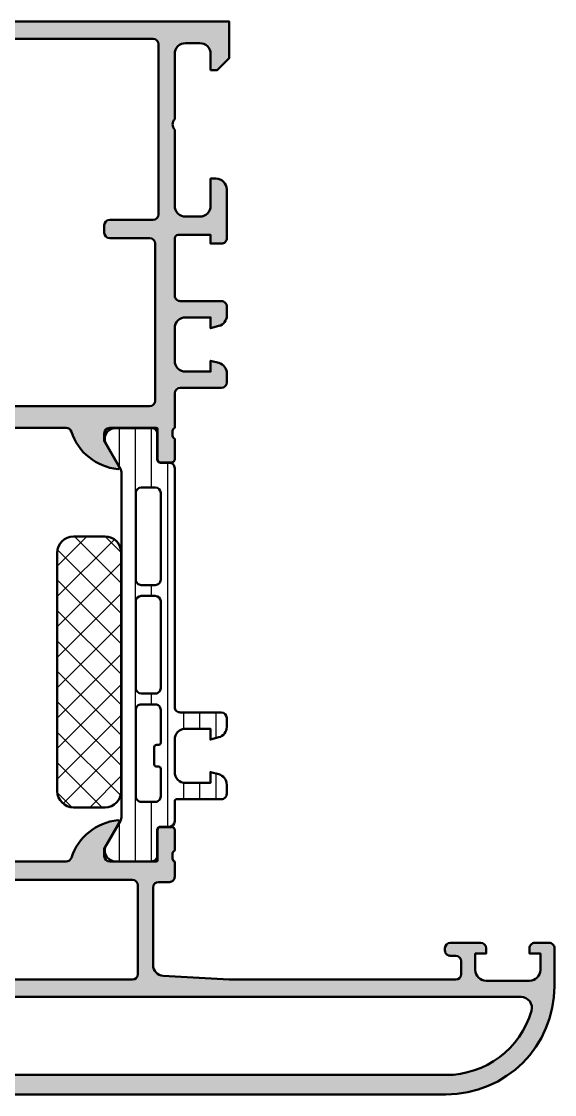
# Model space of a CAD drawing. Extents: x 0 to 104, y 1 to 100.
# Drawn here: x 54.9 to 104, y 1 to 100 of the extents above; entities that cross this region are included whole.
import ezdxf

# ---------------------------------------------------------------- set-up
doc = ezdxf.new("R2010")
doc.units = 0
for name, color, linetype, lineweight in [('0S-Alu contour', 7, 'Continuous', 50), ('0S-Alu hatch', 252, 'Continuous', 25), ('0S-Plastic contour', 254, 'Continuous', 50), ('0S-Plastic hatch', 253, 'Continuous', 25), ('0S-PT contour', 91, 'Continuous', 50), ('0S-PT hatch', 103, 'Continuous', 25)]:
    doc.layers.add(name, color=color, linetype=linetype, lineweight=lineweight)

# ---------------------------------------------------------------- blocks, each defined once
blk = doc.blocks.new('438740__9BB04A69_43B8_425B_BE74_7789FD31EEF8_')
at = {"layer": '0S-Alu hatch'}
h = blk.add_hatch(color=256, dxfattribs=at)
edge = h.paths.add_edge_path()
edge.add_ellipse((102.1999999999999, 14.50000000000001), major_axis=(-0.4999999999999858, 0), ratio=1, start_angle=269.9999999999951, end_angle=360, ccw=False)
edge.add_line((102.2, 14.99999999999999), (103.4999999999999, 15.00000000000001))
edge.add_ellipse((103.5, 14.50000000000001), major_axis=(-0.5, 0), ratio=1, start_angle=180, end_angle=270.00000000000165, ccw=False)
edge.add_line((104, 14.50000000000002), (104, 11))
edge.add_ellipse((93.99999999999996, 11.00000000000001), major_axis=(-10.00000000000001, 0), ratio=1, start_angle=90.00000000000023, end_angle=180, ccw=False)
edge.add_line((94, 0.9999999999999964), (10, 1.000000000000001))
edge.add_ellipse((10, 11), major_axis=(-10, 0), ratio=1, start_angle=0, end_angle=90, ccw=False)
edge.add_line((0, 11), (0, 14.5))
edge.add_ellipse((0.5, 14.5), major_axis=(-0.5, 0), ratio=1, start_angle=269.99999999999994, end_angle=360, ccw=False)
edge.add_line((0.5000000000000007, 15), (1.8, 15))
edge.add_ellipse((1.799999999999999, 14.5), major_axis=(-0.5, 0), ratio=1, start_angle=180, end_angle=269.99999999999994, ccw=False)
edge.add_line((2.299999999999999, 14.5), (2.299999999999999, 14))
edge.add_line((2.299999999999999, 14), (1.3, 14))
edge.add_line((1.3, 14), (1.3, 12.5))
edge.add_arc((2.299999999999998, 12.5), 0.999999999999998, 180, 270)
edge.add_line((2.299999999999998, 11.5), (6.299999999999997, 11.5))
edge.add_arc((6.299999999999995, 12.5), 1.000000000000001, 270.0000000000001, 360)
edge.add_line((7.299999999999997, 12.5), (7.300000000000002, 14))
edge.add_line((7.300000000000002, 14), (6.300000000000001, 14))
edge.add_line((6.300000000000001, 14), (6.300000000000001, 14.5))
edge.add_ellipse((6.8, 14.5), major_axis=(-0.4999999999999992, 0), ratio=1, start_angle=270.0000000000001, end_angle=360, ccw=False)
edge.add_line((6.799999999999999, 15), (9.600000000000009, 15))
edge.add_ellipse((9.600000000000007, 14.5), major_axis=(-0.4999999999999947, 0), ratio=1, start_angle=180, end_angle=269.99999999999983, ccw=False)
edge.add_line((10.1, 14.5), (10.1, 14.3))
edge.add_ellipse((9.6, 14.3), major_axis=(-0.5000000000000018, 0), ratio=1, start_angle=89.99999999999977, end_angle=180, ccw=False)
edge.add_line((9.599999999999998, 13.8), (9.099999999999998, 13.8))
edge.add_arc((9.099999999999998, 13.3), 0.4999999999999983, 90, 180)
edge.add_line((8.6, 13.3), (8.6, 12.09999999999999))
edge.add_arc((9.100000000000001, 12.09999999999999), 0.5000000000000018, 180, 269.9999999999998)
edge.add_line((9.1, 11.59999999999999), (30.00000000000003, 11.6))
edge.add_line((30.00000000000003, 11.6), (36.0570497905385, 11.94611713088791))
edge.add_arc((36, 12.94448846531188), 0.9999999999999964, 273.2704879231832, 360)
edge.add_line((36.99999999999999, 12.94448846531188), (36.99999999999999, 20.10000000000001))
edge.add_arc((36.49999999999999, 20.10000000000001), 0.5, 0, 89.9999999999992)
edge.add_line((36.49999999999999, 20.60000000000001), (35.49999999999998, 20.6))
edge.add_ellipse((35.49999999999999, 21.09999999999999), major_axis=(-0.4999999999999965, 0), ratio=1, start_angle=0, end_angle=89.9999999999983, ccw=False)
edge.add_line((35, 21.10000000000001), (34.99999999999998, 22.49999999999992))
edge.add_arc((34.92116355345694, 22.76752059199304), 0.278895056327429, 286.419876419491, 361.164589374096)
edge.add_line((35.20000099999998, 22.77318899999141), (35.20000099999999, 23.22678299999144))
edge.add_arc((34.92113290435682, 23.2324436594685), 0.2789255417371435, 358.8371299271131, 433.5754054446463)
edge.add_line((34.99999999999999, 23.49998699999144), (35, 25.37999799999993))
edge.add_ellipse((35.3, 25.37999799999993), major_axis=(-0.3000000000000043, 0), ratio=1, start_angle=270, end_angle=360, ccw=False)
edge.add_line((35.3, 25.67999799999994), (36.27997431904277, 25.67999799999995))
edge.add_ellipse((36.27997431904276, 25.37999799999994), major_axis=(-0.3000000000000078, 0), ratio=1, start_angle=180, end_angle=269.99999999999864, ccw=False)
edge.add_line((36.57997431904278, 25.37999799999993), (36.57997431904278, 22.61999999999996))
edge.add_arc((36.69997431904269, 22.61999999999995), 0.1199999999999122, 180, 269.9999999999966)
edge.add_line((36.69997431904268, 22.50000000000003), (40.99999999999993, 22.50000000000004))
edge.add_arc((40.99999999999995, 23.00000000000002), 0.4999999999999823, 269.9999999999976, 360)
edge.add_line((41.49999999999993, 23), (41.49999999999985, 23.7000000000001))
edge.add_line((41.49999999999985, 23.7000000000001), (40.1185045423775, 26.09282032302759))
edge.add_ellipse((40.23811978464814, 26.16188021535175), major_axis=(-0.138119784648286, 0), ratio=1, start_angle=-95.62257755079571, end_angle=30.00000000000921, ccw=False)
edge.add_ellipse((39.76177675882636, 21.32339113815283), major_axis=(-4.999999999999371, 0), ratio=1, start_angle=197.7484163560731, end_angle=264.37742244920935, ccw=False)
edge.add_arc((45.00000000000016, 23.00000000000067), 0.5000000000006346, 197.7484163560442, 269.9999999999739)
edge.add_line((44.99999999999993, 22.50000000000003), (59.00000000000008, 22.50000000000004))
edge.add_arc((58.99999999999993, 23.00000000000071), 0.5000000000006679, 270.0000000000171, 342.2515836439465)
edge.add_ellipse((64.23822324117371, 21.32339113815286), major_axis=(-4.999999999999324, 0), ratio=1, start_angle=275.6225775507916, end_angle=342.25158364392775, ccw=False)
edge.add_ellipse((63.76188021535185, 26.16188021535175), major_axis=(-0.138119784648277, 0), ratio=1, start_angle=149.9999999999813, end_angle=275.6225775507935, ccw=False)
edge.add_line((63.88149545762246, 26.09282032302757), (62.50000000000015, 23.70000000000013))
edge.add_line((62.50000000000015, 23.70000000000013), (62.50000000000002, 23.00000000000002))
edge.add_arc((63.00000000000001, 23.00000000000003), 0.4999999999999929, 180, 270)
edge.add_line((63.00000000000001, 22.50000000000003), (67.3000256809572, 22.49999999999994))
edge.add_arc((67.3000256809572, 22.61999999999995), 0.1200000000000045, 270, 360)
edge.add_line((67.4200256809572, 22.61999999999995), (67.4200256809572, 25.37999799999994))
edge.add_ellipse((67.72002568095722, 25.37999799999994), major_axis=(-0.3000000000000114, 0), ratio=1, start_angle=270, end_angle=360, ccw=False)
edge.add_line((67.72002568095722, 25.67999799999995), (68.69999999999999, 25.67999799999994))
edge.add_ellipse((68.69999999999999, 25.37999799999993), major_axis=(-0.3000000000000078, 0), ratio=1, start_angle=180, end_angle=270, ccw=False)
edge.add_line((69, 25.37999799999993), (68.99999999999999, 23.49998699999142))
edge.add_arc((69.07886709564315, 23.2324436594685), 0.2789255417371252, 106.4245945553549, 181.1628700728862)
edge.add_line((68.79999900000001, 23.22678299999144), (68.799999, 22.77318899999142))
edge.add_arc((69.07883644654304, 22.76752059199303), 0.2788950563274239, 178.835410625899, 253.5801235805057)
edge.add_line((68.99999999999999, 22.49999999999992), (69, 21.10000000000001))
edge.add_ellipse((68.49999999999999, 21.10000000000002), major_axis=(-0.5000000000000142, 0), ratio=1, start_angle=89.9999999999983, end_angle=180, ccw=False)
edge.add_line((68.49999999999997, 20.6), (67.49999999999999, 20.60000000000001))
edge.add_arc((67.5, 20.10000000000002), 0.4999999999999929, 90.0000000000016, 180)
edge.add_line((67, 20.10000000000001), (67.00000000000001, 12.94448846531189))
edge.add_arc((68, 12.94448846531188), 0.9999999999999857, 180, 266.7295120768155)
edge.add_line((67.94295020946147, 11.94611713088791), (73.99999999999991, 11.6))
edge.add_line((73.99999999999991, 11.6), (94.89999999999998, 11.59999999999999))
edge.add_arc((94.89999999999998, 12.1), 0.5000000000000071, 270, 360)
edge.add_line((95.39999999999996, 12.09999999999999), (95.39999999999999, 13.3))
edge.add_arc((94.9, 13.29999999999999), 0.5, 0, 90)
edge.add_line((94.9, 13.79999999999999), (94.4, 13.8))
edge.add_ellipse((94.39999999999999, 14.29999999999999), major_axis=(-0.4999999999999929, 0), ratio=1, start_angle=0, end_angle=90.00000000000159, ccw=False)
edge.add_line((93.9, 14.29999999999998), (93.89999999999998, 14.49999999999997))
edge.add_ellipse((94.4, 14.49999999999996), major_axis=(-0.5000000000000285, 0), ratio=1, start_angle=270, end_angle=360, ccw=False)
edge.add_line((94.4, 14.99999999999999), (97.2, 15))
edge.add_ellipse((97.19999999999997, 14.5), major_axis=(-0.4999999999999983, 0), ratio=1, start_angle=180, end_angle=269.9999999999984, ccw=False)
edge.add_line((97.69999999999999, 14.5), (97.69999999999999, 14))
edge.add_line((97.69999999999999, 14), (96.69999999999999, 14))
edge.add_line((96.69999999999999, 14), (96.69999999999999, 12.5))
edge.add_arc((97.70000000000002, 12.50000000000001), 1.000000000000014, 180, 269.9999999999992)
edge.add_line((97.69999999999999, 11.49999999999999), (101.7, 11.5))
edge.add_arc((101.7, 12.5), 1.000000000000001, 270, 360)
edge.add_line((102.7, 12.5), (102.7, 14))
edge.add_line((102.7, 14), (101.7, 14))
edge.add_line((101.7, 14), (101.6999999999999, 14.50000000000003))
edge = h.paths.add_edge_path()
edge.add_arc((93.99999999999996, 11), 8.199999999999998, 270, 343.8723797868393)
edge.add_arc((100.9166465863162, 9.00000000000001), 0.9999999999999875, 343.8723797868388, 449.9999999999992)
edge.add_line((100.9166465863162, 9.999999999999998), (3.083353413683767, 10))
edge.add_arc((3.08335341368377, 9), 1, 90.00000000000018, 196.1276202131607)
edge.add_arc((10, 11), 8.199999999999998, 196.1276202131607, 270)
edge.add_line((9.999999999999998, 2.800000000000002), (93.99999999999996, 2.800000000000001))
edge = h.paths.add_edge_path()
edge.add_line((38.39999999999998, 20.30000000000001), (38.39999999999998, 12.09999999999999))
edge.add_arc((38.89999999999999, 12.1), 0.5000000000000071, 180, 270)
edge.add_line((38.89999999999999, 11.59999999999999), (65.10000000000001, 11.6))
edge.add_arc((65.1, 12.10000000000001), 0.5000000000000089, 270.0000000000017, 360)
edge.add_line((65.60000000000001, 12.10000000000001), (65.6, 20.30000000000001))
edge.add_arc((65.1, 20.30000000000001), 0.5, 0, 89.99999999999675)
edge.add_line((65.10000000000002, 20.80000000000001), (38.89999999999997, 20.8))
edge.add_arc((38.89999999999997, 20.30000000000002), 0.4999999999999858, 90.00000000000081, 180)
at = {"layer": '0S-Alu contour', "color": 7}
for points in [[(41.49999999999993, 23), (41.49999999999985, 23.7000000000001), (40.1185045423775, 26.09282032302759)], [(63.88149545762246, 26.09282032302757), (62.50000000000015, 23.70000000000013), (62.50000000000002, 23.00000000000002)], [(34.99999999999999, 23.49998699999144), (35, 25.37999799999993)], [(35.3, 25.67999799999994), (36.27997431904277, 25.67999799999995)], [(36.57997431904278, 25.37999799999993), (36.57997431904278, 22.61999999999996)], [(67.4200256809572, 22.61999999999995), (67.4200256809572, 25.37999799999994)], [(67.72002568095722, 25.67999799999995), (68.69999999999999, 25.67999799999994)], [(69, 25.37999799999993), (68.99999999999999, 23.49998699999142)], [(35.20000099999998, 22.77318899999141), (35.20000099999999, 23.22678299999144)], [(68.79999900000001, 23.22678299999144), (68.799999, 22.77318899999142)], [(35, 21.10000000000001), (34.99999999999998, 22.49999999999992)], [(36.69997431904268, 22.50000000000003), (40.99999999999993, 22.50000000000004)], [(44.99999999999993, 22.50000000000003), (59.00000000000008, 22.50000000000004)], [(63.00000000000001, 22.50000000000003), (67.3000256809572, 22.49999999999994)], [(68.99999999999999, 22.49999999999992), (69, 21.10000000000001)], [(65.10000000000002, 20.80000000000001), (38.89999999999997, 20.8)], [(36.49999999999999, 20.60000000000001), (35.49999999999998, 20.6)], [(36.99999999999999, 12.94448846531188), (36.99999999999999, 20.10000000000001)], [(38.39999999999998, 20.30000000000001), (38.39999999999998, 12.09999999999999)], [(65.60000000000001, 12.10000000000001), (65.6, 20.30000000000001)], [(67, 20.10000000000001), (67.00000000000001, 12.94448846531189)], [(68.49999999999997, 20.6), (67.49999999999999, 20.60000000000001)], [(0.5000000000000007, 15), (1.8, 15)], [(6.799999999999999, 15), (9.600000000000009, 15)], [(94.4, 14.99999999999999), (97.2, 15)], [(102.2, 14.99999999999999), (103.4999999999999, 15.00000000000001)], [(0, 11), (0, 14.5)], [(2.299999999999999, 14.5), (2.299999999999999, 14), (1.3, 14), (1.3, 12.5)], [(7.299999999999997, 12.5), (7.300000000000002, 14), (6.300000000000001, 14), (6.300000000000001, 14.5)], [(10.1, 14.5), (10.1, 14.3)], [(93.9, 14.29999999999998), (93.89999999999998, 14.49999999999997)], [(97.69999999999999, 14.5), (97.69999999999999, 14), (96.69999999999999, 14), (96.69999999999999, 12.5)], [(102.7, 12.5), (102.7, 14), (101.7, 14), (101.6999999999999, 14.50000000000003)], [(104, 14.50000000000002), (104, 11)], [(8.6, 13.3), (8.6, 12.09999999999999)], [(9.599999999999998, 13.8), (9.099999999999998, 13.8)], [(94.9, 13.79999999999999), (94.4, 13.8)], [(95.39999999999996, 12.09999999999999), (95.39999999999999, 13.3)], [(9.1, 11.59999999999999), (30.00000000000003, 11.6), (36.0570497905385, 11.94611713088791)], [(67.94295020946147, 11.94611713088791), (73.99999999999991, 11.6), (94.89999999999998, 11.59999999999999)], [(2.299999999999998, 11.5), (6.299999999999997, 11.5)], [(38.89999999999999, 11.59999999999999), (65.10000000000001, 11.6)], [(97.69999999999999, 11.49999999999999), (101.7, 11.5)], [(100.9166465863162, 9.999999999999998), (3.083353413683767, 10)], [(9.999999999999998, 2.800000000000002), (93.99999999999996, 2.800000000000001)], [(94, 0.9999999999999964), (10, 1.000000000000001)]]:
    blk.add_lwpolyline(points, dxfattribs=at)
at = {"layer": '0S-Alu contour', "color": 7, "extrusion": (0, 0, -1)}
for centre, radius, start, end in [((-40.23811978464814, 26.16188021535175), 0.138119784648286, 329.9999999999908, 95.62257755079582), ((-39.76177675882636, 21.32339113815283), 4.999999999999371, 95.62257755079064, 162.2515836439269), ((-64.23822324117371, 21.32339113815286), 4.999999999999324, 17.74841635607227, 84.3774224492084), ((-63.76188021535185, 26.16188021535175), 0.138119784648277, 84.3774224492065, 210.0000000000187), ((-35.3, 25.37999799999993), 0.3000000000000043, 0, 90), ((-36.27997431904276, 25.37999799999994), 0.3000000000000078, 90.00000000000136, 180), ((-67.72002568095722, 25.37999799999994), 0.3000000000000114, 0, 90), ((-68.69999999999999, 25.37999799999993), 0.3000000000000078, 90, 180), ((-35.49999999999999, 21.09999999999999), 0.4999999999999965, 270.0000000000017, 0), ((-68.49999999999999, 21.10000000000002), 0.5000000000000142, 180, 270.0000000000017), ((-0.5, 14.5), 0.5, 0, 90.00000000000007), ((-1.799999999999999, 14.5), 0.5, 90.00000000000007, 180), ((-6.8, 14.5), 0.4999999999999992, 0, 89.99999999999991), ((-9.600000000000007, 14.5), 0.4999999999999947, 90.00000000000018, 180), ((-94.4, 14.49999999999996), 0.5000000000000285, 0, 90), ((-97.19999999999997, 14.5), 0.4999999999999983, 90.0000000000016, 180), ((-102.1999999999999, 14.50000000000001), 0.4999999999999858, 0, 90.00000000000487), ((-103.5, 14.50000000000001), 0.5, 89.99999999999837, 180), ((-9.6, 14.3), 0.5000000000000018, 180, 270.0000000000002), ((-94.39999999999999, 14.29999999999999), 0.4999999999999929, 269.9999999999984, 0), ((-10, 11), 10, 270, 0), ((-93.99999999999996, 11.00000000000001), 10.00000000000001, 180, 269.9999999999998)]:
    blk.add_arc(centre, radius, start, end, dxfattribs=at)
at = {"layer": '0S-Alu contour', "color": 7}
for centre, radius, start, end in [((34.92113290435682, 23.2324436594685), 0.2789255417371435, 358.8371299271131, 73.57540544464634), ((34.92116355345694, 22.76752059199304), 0.278895056327429, 286.419876419491, 1.164589374095985), ((40.99999999999995, 23.00000000000002), 0.4999999999999823, 269.9999999999976, 0), ((45.00000000000016, 23.00000000000067), 0.5000000000006346, 197.7484163560442, 269.9999999999739), ((58.99999999999993, 23.00000000000071), 0.5000000000006679, 270.0000000000171, 342.2515836439465), ((63.00000000000001, 23.00000000000003), 0.4999999999999929, 180, 270), ((69.07883644654304, 22.76752059199303), 0.2788950563274239, 178.835410625899, 253.5801235805057), ((69.07886709564315, 23.2324436594685), 0.2789255417371252, 106.4245945553549, 181.1628700728862), ((36.69997431904269, 22.61999999999995), 0.1199999999999122, 180, 269.9999999999966), ((67.3000256809572, 22.61999999999995), 0.1200000000000045, 270, 0), ((38.89999999999997, 20.30000000000002), 0.4999999999999858, 90.00000000000081, 180), ((65.1, 20.30000000000001), 0.5, 0, 89.99999999999675), ((36.49999999999999, 20.10000000000001), 0.5, 0, 89.9999999999992), ((67.5, 20.10000000000002), 0.4999999999999929, 90.0000000000016, 180), ((9.099999999999998, 13.3), 0.4999999999999983, 90, 180), ((36, 12.94448846531188), 0.9999999999999964, 273.2704879231832, 0), ((68, 12.94448846531188), 0.9999999999999857, 180, 266.7295120768155), ((94.9, 13.29999999999999), 0.5, 0, 90), ((2.299999999999998, 12.5), 0.999999999999998, 180, 270), ((6.299999999999995, 12.5), 1.000000000000001, 270.0000000000001, 0), ((9.100000000000001, 12.09999999999999), 0.5000000000000018, 180, 269.9999999999998), ((38.89999999999999, 12.1), 0.5000000000000071, 180, 270), ((65.1, 12.10000000000001), 0.5000000000000089, 270.0000000000017, 0), ((94.89999999999998, 12.1), 0.5000000000000071, 270, 0), ((97.70000000000002, 12.50000000000001), 1.000000000000014, 180, 269.9999999999992), ((101.7, 12.5), 1.000000000000001, 270, 0), ((3.08335341368377, 9), 1, 90.00000000000018, 196.1276202131607), ((100.9166465863162, 9.00000000000001), 0.9999999999999875, 343.8723797868388, 89.9999999999992), ((10, 11), 8.199999999999998, 196.1276202131607, 270), ((93.99999999999996, 11), 8.199999999999998, 270, 343.8723797868393)]:
    blk.add_arc(centre, radius, start, end, dxfattribs=at)
blk = doc.blocks.new('438020__6048C45B_601E_4476_AAD2_5D5964DED9FC_')
at = {"layer": '0S-Alu hatch'}
h = blk.add_hatch(color=256, dxfattribs=at)
edge = h.paths.add_edge_path()
edge.add_line((72.29999999999984, 95.5), (72.90000000000032, 95.49999999999989))
edge.add_line((72.90000000000032, 95.49999999999989), (73.99999999999989, 96.60000000000025))
edge.add_line((73.99999999999989, 96.60000000000025), (74.00000000000011, 100))
edge.add_line((74.00000000000011, 100), (30, 100))
edge.add_line((30, 100), (30, 96.5999999999998))
edge.add_line((30, 96.5999999999998), (31.10000000000002, 95.5))
edge.add_line((31.10000000000002, 95.5), (31.70000000000016, 95.5))
edge.add_line((31.70000000000016, 95.5), (31.70000000000005, 97))
edge.add_ellipse((32.7000000000001, 96.99999999999994), major_axis=(-1.000000000000056, 0), ratio=1, start_angle=269.99999999999676, end_angle=360, ccw=False)
edge.add_line((32.70000000000016, 98), (34.00000000000011, 98))
edge.add_ellipse((34, 97), major_axis=(-1, 0), ratio=1, start_angle=180, end_angle=269.9999999999935, ccw=False)
edge.add_line((35, 97), (35, 91))
edge.add_ellipse((34.47500000000002, 90.5), major_axis=(-0.7249999999999835, 0), ratio=1, start_angle=136.3971810272953, end_angle=223.6028189727049, ccw=False)
edge.add_line((35, 90), (35, 83))
edge.add_ellipse((34.00000000000011, 82.99999999999989), major_axis=(-0.9999999999998863, 0), ratio=1, start_angle=90.00000000000648, end_angle=180, ccw=False)
edge.add_line((34.00000000000023, 82), (32.70000000000016, 81.99999999999989))
edge.add_ellipse((32.70000000000022, 83.00000000000006), major_axis=(-1.00000000000017, 0), ratio=1, start_angle=0, end_angle=89.9999999999967, ccw=False)
edge.add_line((31.70000000000005, 83.00000000000006), (31.69999999999993, 85.49999999999989))
edge.add_line((31.69999999999993, 85.49999999999989), (31.19999999999993, 85.5))
edge.add_arc((31.20000000000004, 84.50000000000001), 1, 90.00000000000651, 180)
edge.add_line((30.20000000000005, 84.50000000000001), (30.20000000000005, 80))
edge.add_arc((30.70000000000005, 80), 0.5, 180, 270)
edge.add_line((30.70000000000005, 79.5), (31.70000000000005, 79.5))
edge.add_line((31.70000000000005, 79.5), (31.70000000000005, 80.29999999999995))
edge.add_line((31.70000000000005, 80.29999999999995), (34.69999999999993, 80.29999999999995))
edge.add_ellipse((34.70000000000005, 80), major_axis=(-0.2999999999999545, 0), ratio=1, start_angle=180, end_angle=270.0000000000217, ccw=False)
edge.add_line((35, 80), (35, 74.70000000000016))
edge.add_ellipse((34.49999999999994, 74.7000000000001), major_axis=(-0.500000000000057, 0), ratio=1, start_angle=90.00000000000648, end_angle=180, ccw=False)
edge.add_line((34.5, 74.20000000000005), (30.70000000000005, 74.19999999999993))
edge.add_arc((30.70000000000005, 73.69999999999993), 0.5, 90, 180)
edge.add_line((30.20000000000005, 73.69999999999993), (30.20000000000005, 72.86925077662556))
edge.add_arc((31.20000000000019, 72.86925077662568), 1.000000000000142, 180, 254.9999999999994)
edge.add_line((30.94118095489762, 71.90332495033647), (31.70000000000016, 71.70000000000005))
edge.add_line((31.70000000000016, 71.70000000000005), (31.69999999999993, 72.70000000000005))
edge.add_line((31.69999999999993, 72.70000000000005), (33.99999999999989, 72.70000000000005))
edge.add_ellipse((33.99999999999995, 71.69999999999999), major_axis=(-1.000000000000056, 0), ratio=1, start_angle=180, end_angle=270.00000000000324, ccw=False)
edge.add_line((35, 71.69999999999999), (35, 68.69999999999993))
edge.add_ellipse((34, 68.70000000000005), major_axis=(-1, 0), ratio=1, start_angle=89.99999999999352, end_angle=180, ccw=False)
edge.add_line((33.99999999999989, 67.70000000000005), (31.70000000000005, 67.70000000000005))
edge.add_line((31.70000000000005, 67.70000000000005), (31.70000000000005, 68.70000000000016))
edge.add_line((31.70000000000005, 68.70000000000016), (30.94118095489739, 68.4966750496634))
edge.add_arc((31.20000000000015, 67.5307492233744), 0.9999999999999915, 105.0000000000144, 180)
edge.add_line((30.20000000000016, 67.5307492233744), (30.20000000000005, 66.70000000000005))
edge.add_arc((30.70000000000005, 66.70000000000005), 0.5, 180, 270)
edge.add_line((30.70000000000005, 66.20000000000005), (34.5, 66.20000000000005))
edge.add_ellipse((34.5, 65.70000000000005), major_axis=(-0.5, 0), ratio=1, start_angle=180, end_angle=270, ccw=False)
edge.add_line((35, 65.70000000000005), (35.00000000000011, 62.49999999999977))
edge.add_ellipse((34.92116355345736, 62.23247940800718), major_axis=(-0.2788950563268429, 0), ratio=1, start_angle=178.8354106259339, end_angle=253.5801235805329, ccw=False)
edge.add_line((35.20000099999981, 62.22681100000897), (35.2000009999997, 61.77321700000823))
edge.add_ellipse((34.92113290435685, 61.76755634053129), major_axis=(-0.2789255417368355, 0), ratio=1, start_angle=106.4245945553221, end_angle=181.1628700728627, ccw=False)
edge.add_line((34.99999999999977, 61.50001300000861), (34.99999999999977, 59.620002))
edge.add_arc((35.29999999999978, 59.62000200000005), 0.3000000000000114, 180, 270.0000000000108)
edge.add_line((35.29999999999984, 59.32000200000004), (36.27997431904248, 59.32000200000004))
edge.add_arc((36.27997431904248, 59.62000200000011), 0.3000000000000682, 270, 360)
edge.add_line((36.57997431904255, 59.62000200000011), (36.57997431904255, 62.38000000000022))
edge.add_ellipse((36.6999743190425, 62.37999999999994), major_axis=(-0.1199999999999477, 0), ratio=1, start_angle=269.99999999986426, end_angle=360, ccw=False)
edge.add_line((36.69997431904278, 62.49999999999989), (41, 62.5))
edge.add_ellipse((41, 62), major_axis=(-0.5, 0), ratio=1, start_angle=180, end_angle=270, ccw=False)
edge.add_line((41.5, 62), (41.49999999999988, 61.30000000000006))
edge.add_line((41.49999999999988, 61.30000000000006), (40.1185045423773, 58.90717967697276))
edge.add_arc((40.23811978464815, 58.83811978464846), 0.1381197846485258, 149.9999999999835, 275.6225775507354)
edge.add_arc((39.76177675882599, 63.67660886185075), 5.000000000003006, 275.6225775507894, 342.2515836439269)
edge.add_ellipse((45.00000000000005, 62.00000000000268), major_axis=(-0.4999999999973174, 0), ratio=1, start_angle=270.00000000001876, end_angle=342.2515836439395, ccw=False)
edge.add_line((44.99999999999988, 62.5), (58.99999999999988, 62.5))
edge.add_ellipse((58.99999999999969, 62.00000000000027), major_axis=(-0.49999999999973, 0), ratio=1, start_angle=197.7484163560579, end_angle=269.9999999999772, ccw=False)
edge.add_arc((64.23822324117351, 63.67660886184823), 5.000000000000348, 197.7484163560728, 264.3774224492104)
edge.add_arc((63.76188021535188, 58.83811978464835), 0.1381197846483171, 264.3774224491433, 389.9999999999027)
edge.add_line((63.88149545762268, 58.90717967697231), (62.5, 61.29999999999973))
edge.add_line((62.5, 61.29999999999973), (62.5, 62))
edge.add_ellipse((62.99999999999989, 62), major_axis=(-0.4999999999998864, 0), ratio=1, start_angle=270, end_angle=360, ccw=False)
edge.add_line((62.99999999999989, 62.49999999999989), (67.30002568095733, 62.5))
edge.add_ellipse((67.30002568095733, 62.37999999999988), major_axis=(-0.1200000000001182, 0), ratio=1, start_angle=180, end_angle=270, ccw=False)
edge.add_line((67.42002568095745, 62.37999999999988), (67.42002568095734, 59.62000200000023))
edge.add_arc((67.72002568095758, 59.62000200000017), 0.3000000000002387, 180, 269.9999999999891)
edge.add_line((67.72002568095752, 59.32000199999993), (68.70000000000027, 59.32000199999993))
edge.add_arc((68.70000000000022, 59.62000199999994), 0.3000000000000114, 270.0000000000108, 360)
edge.add_line((69.00000000000023, 59.62000199999994), (69.00000000000023, 61.50001300000827))
edge.add_ellipse((69.07886709564346, 61.76755634053118), major_axis=(-0.2789255417371419, 0), ratio=1, start_angle=-1.162870072908106, end_angle=73.57540544463092, ccw=False)
edge.add_line((68.79999900000028, 61.77321700000835), (68.79999900000028, 62.22681100000875))
edge.add_ellipse((69.07883644654297, 62.232479408007), major_axis=(-0.2788950563270516, 0), ratio=1, start_angle=-73.58012358052582, end_angle=1.1645893740724773, ccw=False)
edge.add_line((69.00000000000011, 62.49999999999977), (69, 65.70000000000016))
edge.add_ellipse((69.49999999999977, 65.70000000000016), major_axis=(-0.4999999999997727, 0), ratio=1, start_angle=270, end_angle=360, ccw=False)
edge.add_line((69.49999999999977, 66.19999999999993), (73.29999999999995, 66.19999999999993))
edge.add_arc((73.29999999999995, 66.69999999999993), 0.5, 270, 360)
edge.add_line((73.79999999999995, 66.69999999999993), (73.79999999999995, 67.5307492233743))
edge.add_arc((72.79999999999976, 67.53074922337412), 1.000000000000198, 0, 75.00000000000337)
edge.add_line((73.05881904510227, 68.49667504966338), (72.29999999999995, 68.70000000000016))
edge.add_line((72.29999999999995, 68.70000000000016), (72.29999999999984, 67.70000000000005))
edge.add_line((72.29999999999984, 67.70000000000005), (69.99999999999989, 67.70000000000005))
edge.add_ellipse((69.99999999999983, 68.69999999999987), major_axis=(-0.9999999999998294, 0), ratio=1, start_angle=0, end_angle=90.00000000000318, ccw=False)
edge.add_line((69, 68.69999999999987), (69.00000000000011, 71.69999999999993))
edge.add_ellipse((70, 71.70000000000014), major_axis=(-0.9999999999998863, 0), ratio=1, start_angle=270.0000000000065, end_angle=360, ccw=False)
edge.add_line((69.99999999999989, 72.70000000000005), (72.30000000000007, 72.70000000000005))
edge.add_line((72.30000000000007, 72.70000000000005), (72.29999999999995, 71.69999999999993))
edge.add_line((72.29999999999995, 71.69999999999993), (73.05881904510272, 71.9033249503367))
edge.add_arc((72.79999999999993, 72.8692507766256), 0.9999999999999182, 285.0000000000176, 360)
edge.add_line((73.79999999999984, 72.8692507766256), (73.79999999999995, 73.70000000000016))
edge.add_arc((73.29999999999995, 73.70000000000005), 0.5, 0, 90.00000000001303)
edge.add_line((73.29999999999984, 74.20000000000005), (69.49999999999989, 74.20000000000005))
edge.add_ellipse((69.49999999999983, 74.69999999999976), major_axis=(-0.4999999999997158, 0), ratio=1, start_angle=0, end_angle=90.00000000000648, ccw=False)
edge.add_line((69.00000000000011, 74.69999999999976), (69, 80.00000000000023))
edge.add_ellipse((69.29999999999984, 80.00000000000011), major_axis=(-0.2999999999998408, 0), ratio=1, start_angle=269.9999999999783, end_angle=360, ccw=False)
edge.add_line((69.29999999999995, 80.29999999999995), (72.29999999999995, 80.29999999999995))
edge.add_line((72.29999999999995, 80.29999999999995), (72.29999999999995, 79.50000000000011))
edge.add_line((72.29999999999995, 79.50000000000011), (73.30000000000007, 79.5))
edge.add_arc((73.30000000000018, 79.99999999999977), 0.4999999999997727, 269.999999999987, 360)
edge.add_line((73.79999999999995, 79.99999999999977), (73.79999999999995, 84.50000000000001))
edge.add_arc((72.79999999999995, 84.50000000000001), 1, 0, 90)
edge.add_line((72.79999999999995, 85.5), (72.29999999999995, 85.5))
edge.add_line((72.29999999999995, 85.5), (72.30000000000007, 83))
edge.add_ellipse((71.30000000000005, 83), major_axis=(-1, 0), ratio=1, start_angle=90, end_angle=180, ccw=False)
edge.add_line((71.30000000000005, 82), (70, 82))
edge.add_ellipse((70, 83), major_axis=(-1, 0), ratio=1, start_angle=0, end_angle=90, ccw=False)
edge.add_line((69, 83), (69, 90))
edge.add_ellipse((69.52499999999996, 90.5), major_axis=(-0.7249999999999835, 0), ratio=1, start_angle=-43.60281897270488, end_angle=43.602818972704824, ccw=False)
edge.add_line((69, 91), (69, 97))
edge.add_ellipse((70.00000000000011, 96.99999999999989), major_axis=(-1.000000000000113, 0), ratio=1, start_angle=269.9999999999935, end_angle=360, ccw=False)
edge.add_line((70.00000000000023, 98), (71.29999999999984, 98))
edge.add_ellipse((71.2999999999999, 96.99999999999994), major_axis=(-1.000000000000056, 0), ratio=1, start_angle=180, end_angle=270.00000000000324, ccw=False)
edge.add_line((72.29999999999995, 96.99999999999994), (72.29999999999984, 95.5))
edge = h.paths.add_edge_path()
edge.add_line((67.5, 97.89999999999999), (67.5, 82.20000000000005))
edge.add_ellipse((67.00000000000006, 82.19999999999997), major_axis=(-0.4999999999999432, 0), ratio=1, start_angle=90.00000000000648, end_angle=180, ccw=False)
edge.add_line((67.00000000000011, 81.70000000000005), (62.9999999999997, 81.70000000000005))
edge.add_arc((62.99999999999982, 81.20000000000016), 0.4999999999998864, 90.00000000001303, 180)
edge.add_line((62.49999999999992, 81.20000000000016), (62.49999999999982, 80.50000000000011))
edge.add_arc((62.99999999999988, 80.50000000000006), 0.500000000000064, 180, 269.9999999999927)
edge.add_line((62.99999999999982, 80), (66.69999999999993, 80))
edge.add_ellipse((66.69999999999987, 79.49999999999994), major_axis=(-0.500000000000057, 0), ratio=1, start_angle=180, end_angle=269.9999999999935, ccw=False)
edge.add_line((67.19999999999993, 79.49999999999994), (67.19999999999993, 65.00000000000023))
edge.add_ellipse((66.69999999999993, 65), major_axis=(-0.5, 0), ratio=1, start_angle=90.00000000001302, end_angle=180, ccw=False)
edge.add_line((66.70000000000005, 64.5), (37.30000000000018, 64.5))
edge.add_ellipse((37.30000000000001, 65.00000000000006), major_axis=(-0.500000000000057, 0), ratio=1, start_angle=0, end_angle=90.00000000001961, ccw=False)
edge.add_line((36.79999999999996, 65.00000000000006), (36.79999999999996, 79.50000000000011))
edge.add_ellipse((37.2999999999999, 79.50000000000006), major_axis=(-0.4999999999999432, 0), ratio=1, start_angle=269.9999999999935, end_angle=360, ccw=False)
edge.add_line((37.29999999999995, 80), (40.99999999999972, 80.00000000000023))
edge.add_arc((40.99999999999972, 80.50000000000023), 0.5, 270.0000000000017, 360)
edge.add_line((41.49999999999971, 80.50000000000023), (41.49999999999972, 81.19999999999993))
edge.add_arc((40.9999999999998, 81.20000000000002), 0.4999999999999219, 0, 89.99999999999594)
edge.add_line((40.99999999999984, 81.69999999999992), (37.00000000000012, 81.70000000000005))
edge.add_ellipse((37.00000000000006, 82.20000000000012), major_axis=(-0.500000000000057, 0), ratio=1, start_angle=0, end_angle=90.00000000000648, ccw=False)
edge.add_line((36.5, 82.20000000000012), (36.5, 97.89999999999986))
edge.add_ellipse((36.99999999999994, 97.89999999999992), major_axis=(-0.4999999999999432, 0), ratio=1, start_angle=270.0000000000065, end_angle=360, ccw=False)
edge.add_line((36.99999999999989, 98.39999999999986), (67, 98.39999999999998))
edge.add_ellipse((67, 97.89999999999999), major_axis=(-0.5, 0), ratio=1, start_angle=180, end_angle=270, ccw=False)
at = {"layer": '0S-Alu contour', "color": 7}
for points in [[(72.29999999999984, 95.5), (72.90000000000032, 95.49999999999989), (73.99999999999989, 96.60000000000025), (74.00000000000011, 100), (30, 100), (30, 96.5999999999998), (31.10000000000002, 95.5), (31.70000000000016, 95.5), (31.70000000000005, 97)], [(36.99999999999989, 98.39999999999986), (67, 98.39999999999998)], [(32.70000000000016, 98), (34.00000000000011, 98)], [(36.5, 82.20000000000012), (36.5, 97.89999999999986)], [(67.5, 97.89999999999999), (67.5, 82.20000000000005)], [(70.00000000000023, 98), (71.29999999999984, 98)], [(35, 97), (35, 91)], [(69, 91), (69, 97)], [(72.29999999999995, 96.99999999999994), (72.29999999999984, 95.5)], [(35, 90), (35, 83)], [(69, 83), (69, 90)], [(31.70000000000005, 83.00000000000006), (31.69999999999993, 85.49999999999989), (31.19999999999993, 85.5)], [(72.79999999999995, 85.5), (72.29999999999995, 85.5), (72.30000000000007, 83)], [(30.20000000000005, 84.50000000000001), (30.20000000000005, 80)], [(73.79999999999995, 79.99999999999977), (73.79999999999995, 84.50000000000001)], [(34.00000000000023, 82), (32.70000000000016, 81.99999999999989)], [(40.99999999999984, 81.69999999999992), (37.00000000000012, 81.70000000000005)], [(41.49999999999971, 80.50000000000023), (41.49999999999972, 81.19999999999993)], [(62.49999999999992, 81.20000000000016), (62.49999999999982, 80.50000000000011)], [(67.00000000000011, 81.70000000000005), (62.9999999999997, 81.70000000000005)], [(71.30000000000005, 82), (70, 82)], [(30.70000000000005, 79.5), (31.70000000000005, 79.5), (31.70000000000005, 80.29999999999995), (34.69999999999993, 80.29999999999995)], [(69.29999999999995, 80.29999999999995), (72.29999999999995, 80.29999999999995), (72.29999999999995, 79.50000000000011), (73.30000000000007, 79.5)], [(35, 80), (35, 74.70000000000016)], [(36.79999999999996, 65.00000000000006), (36.79999999999996, 79.50000000000011)], [(37.29999999999995, 80), (40.99999999999972, 80.00000000000023)], [(62.99999999999982, 80), (66.69999999999993, 80)], [(67.19999999999993, 79.49999999999994), (67.19999999999993, 65.00000000000023)], [(69.00000000000011, 74.69999999999976), (69, 80.00000000000023)], [(30.20000000000005, 73.69999999999993), (30.20000000000005, 72.86925077662556)], [(34.5, 74.20000000000005), (30.70000000000005, 74.19999999999993)], [(73.29999999999984, 74.20000000000005), (69.49999999999989, 74.20000000000005)], [(73.79999999999984, 72.8692507766256), (73.79999999999995, 73.70000000000016)], [(30.94118095489762, 71.90332495033647), (31.70000000000016, 71.70000000000005), (31.69999999999993, 72.70000000000005), (33.99999999999989, 72.70000000000005)], [(69.99999999999989, 72.70000000000005), (72.30000000000007, 72.70000000000005), (72.29999999999995, 71.69999999999993), (73.05881904510272, 71.9033249503367)], [(35, 71.69999999999999), (35, 68.69999999999993)], [(69, 68.69999999999987), (69.00000000000011, 71.69999999999993)], [(33.99999999999989, 67.70000000000005), (31.70000000000005, 67.70000000000005), (31.70000000000005, 68.70000000000016), (30.94118095489739, 68.4966750496634)], [(73.05881904510227, 68.49667504966338), (72.29999999999995, 68.70000000000016), (72.29999999999984, 67.70000000000005), (69.99999999999989, 67.70000000000005)], [(30.20000000000016, 67.5307492233744), (30.20000000000005, 66.70000000000005)], [(73.79999999999995, 66.69999999999993), (73.79999999999995, 67.5307492233743)], [(30.70000000000005, 66.20000000000005), (34.5, 66.20000000000005)], [(35, 65.70000000000005), (35.00000000000011, 62.49999999999977)], [(69.00000000000011, 62.49999999999977), (69, 65.70000000000016)], [(69.49999999999977, 66.19999999999993), (73.29999999999995, 66.19999999999993)], [(66.70000000000005, 64.5), (37.30000000000018, 64.5)], [(36.57997431904255, 59.62000200000011), (36.57997431904255, 62.38000000000022)], [(36.69997431904278, 62.49999999999989), (41, 62.5)], [(44.99999999999988, 62.5), (58.99999999999988, 62.5)], [(62.99999999999989, 62.49999999999989), (67.30002568095733, 62.5)], [(67.42002568095745, 62.37999999999988), (67.42002568095734, 59.62000200000023)], [(34.99999999999977, 61.50001300000861), (34.99999999999977, 59.620002)], [(35.20000099999981, 62.22681100000897), (35.2000009999997, 61.77321700000823)], [(41.5, 62), (41.49999999999988, 61.30000000000006), (40.1185045423773, 58.90717967697276)], [(63.88149545762268, 58.90717967697231), (62.5, 61.29999999999973), (62.5, 62)], [(68.79999900000028, 61.77321700000835), (68.79999900000028, 62.22681100000875)], [(69.00000000000023, 59.62000199999994), (69.00000000000023, 61.50001300000827)], [(35.29999999999984, 59.32000200000004), (36.27997431904248, 59.32000200000004)], [(67.72002568095752, 59.32000199999993), (68.70000000000027, 59.32000199999993)]]:
    blk.add_lwpolyline(points, dxfattribs=at)
at = {"layer": '0S-Alu contour', "color": 7, "extrusion": (0, 0, -1)}
for centre, radius, start, end in [((-36.99999999999994, 97.89999999999992), 0.4999999999999432, 0, 89.99999999999349), ((-67, 97.89999999999999), 0.5, 90, 180), ((-32.7000000000001, 96.99999999999994), 1.000000000000056, 0, 90.00000000000325), ((-34, 97), 1, 90.00000000000651, 180), ((-70.00000000000011, 96.99999999999989), 1.000000000000113, 0, 90.00000000000651), ((-71.2999999999999, 96.99999999999994), 1.000000000000056, 89.99999999999675, 180), ((-34.47500000000002, 90.5), 0.7249999999999835, 136.3971810272951, 223.6028189727048), ((-69.52499999999996, 90.5), 0.7249999999999835, 316.3971810272952, 43.60281897270485), ((-32.70000000000022, 83.00000000000006), 1.00000000000017, 270.0000000000033, 0), ((-34.00000000000011, 82.99999999999989), 0.9999999999998863, 180, 269.9999999999935), ((-37.00000000000006, 82.20000000000012), 0.500000000000057, 269.9999999999935, 0), ((-67.00000000000006, 82.19999999999997), 0.4999999999999432, 180, 269.9999999999935), ((-70, 83), 1, 270, 0), ((-71.30000000000005, 83), 1, 180, 270), ((-34.70000000000005, 80), 0.2999999999999545, 89.99999999997831, 180), ((-69.29999999999984, 80.00000000000011), 0.2999999999998408, 0, 90.00000000002171), ((-37.2999999999999, 79.50000000000006), 0.4999999999999432, 0, 90.00000000000651), ((-66.69999999999987, 79.49999999999994), 0.500000000000057, 90.00000000000651, 180), ((-34.49999999999994, 74.7000000000001), 0.500000000000057, 180, 269.9999999999935), ((-69.49999999999983, 74.69999999999976), 0.4999999999997158, 269.9999999999935, 0), ((-33.99999999999995, 71.69999999999999), 1.000000000000056, 89.99999999999675, 180), ((-70, 71.70000000000014), 0.9999999999998863, 0, 89.99999999999349), ((-34, 68.70000000000005), 1, 180, 270.0000000000065), ((-69.99999999999983, 68.69999999999987), 0.9999999999998294, 269.9999999999968, 0), ((-34.5, 65.70000000000005), 0.5, 90, 180), ((-69.49999999999977, 65.70000000000016), 0.4999999999997727, 0, 90), ((-37.30000000000001, 65.00000000000006), 0.500000000000057, 269.9999999999804, 0), ((-66.69999999999993, 65), 0.5, 180, 269.999999999987), ((-34.92116355345736, 62.23247940800718), 0.2788950563268429, 106.4198764194671, 181.1645893740662), ((-36.6999743190425, 62.37999999999994), 0.1199999999999477, 0, 90.00000000013571), ((-41, 62), 0.5, 90, 180), ((-45.00000000000005, 62.00000000000268), 0.4999999999973174, 17.74841635606046, 89.99999999998127), ((-58.99999999999969, 62.00000000000027), 0.49999999999973, 90.0000000000228, 162.2515836439421), ((-62.99999999999989, 62), 0.4999999999998864, 0, 90), ((-67.30002568095733, 62.37999999999988), 0.1200000000001182, 90, 180), ((-69.07883644654297, 62.232479408007), 0.2788950563270516, 358.8354106259275, 73.58012358052586), ((-34.92113290435685, 61.76755634053129), 0.2789255417368355, 178.8371299271373, 253.5754054446779), ((-69.07886709564346, 61.76755634053118), 0.2789255417371419, 286.4245945553691, 1.162870072908165)]:
    blk.add_arc(centre, radius, start, end, dxfattribs=at)
at = {"layer": '0S-Alu contour', "color": 7}
for centre, radius, start, end in [((31.20000000000004, 84.50000000000001), 1, 90.00000000000651, 180), ((72.79999999999995, 84.50000000000001), 1, 0, 90), ((40.9999999999998, 81.20000000000002), 0.4999999999999219, 0, 89.99999999999594), ((62.99999999999982, 81.20000000000016), 0.4999999999998864, 90.00000000001303, 180), ((40.99999999999972, 80.50000000000023), 0.5, 270.0000000000017, 0), ((62.99999999999988, 80.50000000000006), 0.500000000000064, 180, 269.9999999999927), ((30.70000000000005, 80), 0.5, 180, 270), ((73.30000000000018, 79.99999999999977), 0.4999999999997727, 269.999999999987, 0), ((30.70000000000005, 73.69999999999993), 0.5, 90, 180), ((73.29999999999995, 73.70000000000005), 0.5, 0, 90.00000000001303), ((31.20000000000019, 72.86925077662568), 1.000000000000142, 180, 254.9999999999994), ((72.79999999999993, 72.8692507766256), 0.9999999999999182, 285.0000000000176, 0), ((31.20000000000015, 67.5307492233744), 0.9999999999999915, 105.0000000000144, 180), ((72.79999999999976, 67.53074922337412), 1.000000000000198, 0, 75.00000000000337), ((30.70000000000005, 66.70000000000005), 0.5, 180, 270), ((73.29999999999995, 66.69999999999993), 0.5, 270, 0), ((39.76177675882599, 63.67660886185075), 5.000000000003006, 275.6225775507894, 342.2515836439269), ((64.23822324117351, 63.67660886184823), 5.000000000000348, 197.7484163560728, 264.3774224492104), ((35.29999999999978, 59.62000200000005), 0.3000000000000114, 180, 270.0000000000108), ((36.27997431904248, 59.62000200000011), 0.3000000000000682, 270, 0), ((67.72002568095758, 59.62000200000017), 0.3000000000002387, 180, 269.9999999999891), ((68.70000000000022, 59.62000199999994), 0.3000000000000114, 270.0000000000108, 0), ((40.23811978464815, 58.83811978464846), 0.1381197846485258, 149.9999999999835, 275.6225775507354), ((63.76188021535188, 58.83811978464835), 0.1381197846483171, 264.3774224491433, 29.9999999999028)]:
    blk.add_arc(centre, radius, start, end, dxfattribs=at)
blk = doc.blocks.new('284639__06FF7740_42BD_47D4_819C_D799C2C11080___10D0DA10_E65C_4D83_9157_21948821373A_')
at = {"layer": '0S-Plastic hatch'}
h = blk.add_hatch(dxfattribs=at)
h.set_pattern_fill('ANSI31', color=256, scale=0.4680000000000001, angle=45, style=0)
h.set_pattern_definition([(90, (0, 0), (-1.4859, 0), [])])
edge = h.paths.add_edge_path()
edge.add_line((69.49229999949802, 36.24999999999993), (73.29229999949807, 36.24999999999992))
edge.add_ellipse((73.29229999949806, 35.74999999999994), major_axis=(-0.4999999999999858, 0), ratio=1, start_angle=180, end_angle=269.9999999999984, ccw=False)
edge.add_line((73.79229999949804, 35.74999999999995), (73.79229999949803, 34.91925077662561))
edge.add_ellipse((72.79229999949794, 34.9192507766256), major_axis=(-1.000000000000085, 0), ratio=1, start_angle=104.99999999999989, end_angle=180, ccw=False)
edge.add_line((73.05111904460048, 33.95332495033645), (72.29229999949801, 33.74999999999998))
edge.add_line((72.29229999949801, 33.74999999999998), (72.29229999949801, 34.74999999999989))
edge.add_line((72.29229999949801, 34.74999999999989), (69.992299999498, 34.74999999999987))
edge.add_arc((69.99229999949796, 33.74999999999992), 0.999999999999943, 89.99999999999756, 180)
edge.add_line((68.99229999949802, 33.74999999999992), (68.99229999949803, 30.74999999999992))
edge.add_arc((69.99229999949802, 30.7499999999999), 0.9999999999999857, 180, 270)
edge.add_line((69.99229999949802, 29.74999999999992), (72.29229999949803, 29.74999999999992))
edge.add_line((72.29229999949803, 29.74999999999992), (72.29229999949803, 30.74999999999992))
edge.add_line((72.29229999949803, 30.74999999999992), (73.05111904460057, 30.5466750496633))
edge.add_ellipse((72.79229999949801, 29.58074922337424), major_axis=(-0.9999999999999964, 0), ratio=1, start_angle=180, end_angle=254.9999999999979, ccw=False)
edge.add_line((73.79229999949801, 29.58074922337424), (73.79229999949801, 28.74999999999987))
edge.add_ellipse((73.29229999949804, 28.74999999999984), major_axis=(-0.4999999999999716, 0), ratio=1, start_angle=89.9999999999983, end_angle=180, ccw=False)
edge.add_line((73.29229999949801, 28.24999999999987), (69.192299999498, 28.24999999999992))
edge.add_arc((69.19229999949805, 28.04999999999989), 0.2000000000000313, 90.0000000000122, 180)
edge.add_line((68.99229999949802, 28.04999999999989), (68.99228467120692, 26.20999676475916))
edge.add_ellipse((68.49228467120699, 26.20999699999991), major_axis=(-0.4999999999999843, 0), ratio=1, start_angle=90, end_angle=179.9999730418353, ccw=False)
edge.add_line((68.49228467120699, 25.70999699999993), (67.68195333787371, 25.70999699999992))
edge.add_arc((67.68195333787371, 25.4099969999999), 0.3000000000000149, 90, 180)
edge.add_line((67.3819533378737, 25.4099969999999), (67.38228528827072, 23.00999861706356))
edge.add_ellipse((66.88228931083212, 23.00999597743849), major_axis=(-0.4999959774455691, 0), ratio=1, start_angle=89.99969751881662, end_angle=180.0003024817733, ccw=False)
edge.add_line((66.88228667120707, 22.5099999999999), (63.40574517310755, 22.50999999999991))
edge.add_ellipse((63.54805582209891, 23.49981807472276), major_axis=(-0.9999960709244788, 0), ratio=1, start_angle=-32.727016099840796, end_angle=81.81839194809982, ccw=False)
edge.add_line((62.70680317310755, 24.04045299999991), (64.0252728875942, 26.3241098467501))
edge.add_arc((63.59226017086324, 26.57410982104971), 0.5000000000005272, 330.0000034006837, 359.9999400896623)
edge.add_line((64.0922601708635, 26.57410929823338), (64.08769082844951, 58.42589070171871))
edge.add_arc((63.58769082844941, 58.42589017895001), 0.5000000000003727, 5.98981694121e-05, 29.99999659934144)
edge.add_line((64.02070354518013, 58.67589015324973), (62.70223383069354, 60.9595469999999))
edge.add_ellipse((63.54348647968485, 61.50018192527709), major_axis=(-0.9999960709244632, 0), ratio=1, start_angle=-81.81839194809828, end_angle=32.72701609984358, ccw=False)
edge.add_line((63.40117583069346, 62.48999999999992), (66.877717328793, 62.48999999999992))
edge.add_ellipse((66.87771996841806, 61.99000402256132), major_axis=(-0.4999959774455691, 0), ratio=1, start_angle=179.9996975182268, end_angle=270.0003024811867, ccw=False)
edge.add_line((67.37771594585668, 61.99000138293112), (67.37738399545965, 59.59000299999992))
edge.add_arc((67.67738399545964, 59.59000299999991), 0.2999999999999829, 180, 269.9999999999973)
edge.add_line((67.67738399545962, 59.29000299999993), (68.49229999949807, 59.29000299999993))
edge.add_ellipse((68.49229999949804, 58.79000299999992), major_axis=(-0.5000000000000071, 0), ratio=1, start_angle=179.9999730553583, end_angle=269.9999999999984, ccw=False)
edge.add_line((68.99229999949802, 58.79000276486356), (68.99229999949802, 36.7499999999999))
edge.add_arc((69.492299999498, 36.74999999999992), 0.4999999999999858, 180, 270.0000000000017)
edge = h.paths.add_edge_path()
edge.add_arc((67.20667770802228, 38.49687486732091), 0.4999999999999929, 269.9999999988063, 360)
edge.add_line((67.70667770802226, 38.49687486732091), (67.70667770802226, 46.50058175214905))
edge.add_arc((67.20667770802227, 46.50058175214905), 0.5, 0, 90)
edge.add_line((67.20667770802227, 47.00058175214905), (65.90666702686993, 47.00058175214905))
edge.add_arc((65.90666702686993, 46.50058175214905), 0.5, 90, 180)
edge.add_line((65.40666702686993, 46.50058175214905), (65.40666702686993, 38.49687486731573))
edge.add_arc((65.90666702686994, 38.49687486732094), 0.5000000000000142, 180, 269.9999999988063)
edge.add_line((65.90666702685952, 37.99687486732092), (67.20667770801187, 37.99687486732092))
edge = h.paths.add_edge_path()
edge.add_arc((67.20667770593464, 48.50058175396203), 0.5000000020876287, 269.9981008973838, 360)
edge.add_line((67.70667770802226, 48.50058175214392), (67.70667770802226, 56.50059395883627))
edge.add_arc((67.20669296681136, 56.50059395883627), 0.4999847412108949, 0, 90)
edge.add_line((67.20669296681136, 57.00057870004717), (65.90668228565895, 57.00057870004719))
edge.add_arc((65.90668228565895, 56.50056344125816), 0.5000152587890341, 90.0000000000016, 180)
edge.add_line((65.40666702686993, 56.50056344125295), (65.40666702686993, 48.50058175215143))
edge.add_arc((65.90666338751323, 48.50057811279237), 0.4999963606565535, 179.9995829571354, 270.0004170425927)
edge.add_line((65.90666702686993, 48.00058175214906), (67.20666113313781, 48.00058175214906))
edge = h.paths.add_edge_path()
edge.add_line((67.30667770803267, 33.24999999999994), (67.50667770803267, 33.24999999999994))
edge.add_arc((67.50667770803267, 33.44999999999994), 0.2000000000000028, 270, 360)
edge.add_line((67.70667770803267, 33.44999999999995), (67.70667770803267, 36.49687486731572))
edge.add_arc((67.20667770587535, 36.49687486543826), 0.5000000021573215, 0, 90.00189908949562)
edge.add_line((67.20666113319302, 36.99687486732093), (65.9066670268803, 36.99687486732094))
edge.add_arc((65.9066633875236, 36.49687850667767), 0.4999963606565109, 89.9995829574057, 180.0004170428646)
edge.add_line((65.40666702688031, 36.49687486732091), (65.40666702688031, 28.49687791943564))
edge.add_arc((65.9066633875237, 28.49687428007658), 0.4999963606566246, 179.9995829571354, 270.0004170425845)
edge.add_line((65.90666702688031, 27.9968779194332), (67.20666113314822, 27.9968779194332))
edge.add_arc((67.20667770594503, 28.49687792124619), 0.5000000020876465, 269.9981008973838, 360)
edge.add_line((67.70667770803267, 28.49687791942805), (67.70667770803267, 31.04999999999995))
edge.add_arc((67.50667770803267, 31.04999999999995), 0.2000000000000028, 0, 90)
edge.add_line((67.50667770803267, 31.24999999999996), (67.30667770803267, 31.24999999999995))
edge.add_ellipse((67.30667770803268, 31.44999999999994), major_axis=(-0.1999999999999993, 0), ratio=1, start_angle=0, end_angle=89.99999999999591, ccw=False)
edge.add_line((67.10667770803268, 31.44999999999994), (67.10667770803268, 33.04999999999996))
edge.add_ellipse((67.30667770803267, 33.04999999999996), major_axis=(-0.1999999999999886, 0), ratio=1, start_angle=270, end_angle=360, ccw=False)
at = {"layer": '0S-Alu contour', "color": 7}
for points in [[(65.40666702686993, 56.50056344125295), (65.40666702686993, 48.50058175215143)], [(67.20669296681136, 57.00057870004717), (65.90668228565895, 57.00057870004719)], [(67.70667770802226, 48.50058175214392), (67.70667770802226, 56.50059395883627)], [(65.90666702686993, 48.00058175214906), (67.20666113313781, 48.00058175214906)], [(67.20667770802227, 47.00058175214905), (65.90666702686993, 47.00058175214905)], [(65.40666702686993, 46.50058175214905), (65.40666702686993, 38.49687486731573)], [(67.70667770802226, 38.49687486732091), (67.70667770802226, 46.50058175214905)], [(65.90666702685952, 37.99687486732092), (67.20667770801187, 37.99687486732092)], [(67.20666113319302, 36.99687486732093), (65.9066670268803, 36.99687486732094)], [(65.40666702688031, 36.49687486732091), (65.40666702688031, 28.49687791943564)], [(67.70667770803267, 33.44999999999995), (67.70667770803267, 36.49687486731572)], [(67.10667770803268, 31.44999999999994), (67.10667770803268, 33.04999999999996)], [(67.30667770803267, 33.24999999999994), (67.50667770803267, 33.24999999999994)], [(67.50667770803267, 31.24999999999996), (67.30667770803267, 31.24999999999995)], [(67.70667770803267, 28.49687791942805), (67.70667770803267, 31.04999999999995)], [(65.90666702688031, 27.9968779194332), (67.20666113314822, 27.9968779194332)]]:
    blk.add_lwpolyline(points, dxfattribs=at)
for centre, radius, start, end in [((65.90668228565895, 56.50056344125816), 0.5000152587890341, 90.0000000000016, 180), ((67.20669296681136, 56.50059395883627), 0.4999847412108949, 0, 90), ((65.90666338751323, 48.50057811279237), 0.4999963606565535, 179.9995829571354, 270.0004170425927), ((67.20667770593464, 48.50058175396203), 0.5000000020876287, 269.9981008973838, 0), ((65.90666702686993, 46.50058175214905), 0.5, 90, 180), ((67.20667770802227, 46.50058175214905), 0.5, 0, 90), ((65.90666702686994, 38.49687486732094), 0.5000000000000142, 180, 269.9999999988063), ((67.20667770802228, 38.49687486732091), 0.4999999999999929, 269.9999999988063, 0), ((65.9066633875236, 36.49687850667767), 0.4999963606565109, 89.9995829574057, 180.0004170428646), ((67.20667770587535, 36.49687486543826), 0.5000000021573215, 0, 90.00189908949562), ((67.50667770803267, 33.44999999999994), 0.2000000000000028, 270, 0), ((67.50667770803267, 31.04999999999995), 0.2000000000000028, 0, 90), ((65.9066633875237, 28.49687428007658), 0.4999963606566246, 179.9995829571354, 270.0004170425845), ((67.20667770594503, 28.49687792124619), 0.5000000020876465, 269.9981008973838, 0)]:
    blk.add_arc(centre, radius, start, end, dxfattribs=at)
at = {"layer": '0S-Alu contour', "color": 7, "extrusion": (0, 0, -1)}
for centre, radius, start, end in [((-67.30667770803267, 33.04999999999996), 0.1999999999999886, 0, 90), ((-67.30667770803268, 31.44999999999994), 0.1999999999999993, 270.0000000000041, 0)]:
    blk.add_arc(centre, radius, start, end, dxfattribs=at)
at = {"layer": '0S-Plastic contour', "color": 7}
for points in [[(63.40117583069346, 62.48999999999992), (66.877717328793, 62.48999999999992)], [(67.37771594585668, 61.99000138293112), (67.37738399545965, 59.59000299999992)], [(64.02070354518013, 58.67589015324973), (62.70223383069354, 60.9595469999999)], [(64.0922601708635, 26.57410929823338), (64.08769082844951, 58.42589070171871)], [(67.67738399545962, 59.29000299999993), (68.49229999949807, 59.29000299999993)], [(68.99229999949802, 58.79000276486356), (68.99229999949802, 36.7499999999999)], [(69.49229999949802, 36.24999999999993), (73.29229999949807, 36.24999999999992)], [(73.79229999949804, 35.74999999999995), (73.79229999949803, 34.91925077662561)], [(73.05111904460048, 33.95332495033645), (72.29229999949801, 33.74999999999998), (72.29229999949801, 34.74999999999989), (69.992299999498, 34.74999999999987)], [(68.99229999949802, 33.74999999999992), (68.99229999949803, 30.74999999999992)], [(69.99229999949802, 29.74999999999992), (72.29229999949803, 29.74999999999992), (72.29229999949803, 30.74999999999992), (73.05111904460057, 30.5466750496633)], [(73.79229999949801, 29.58074922337424), (73.79229999949801, 28.74999999999987)], [(68.99229999949802, 28.04999999999989), (68.99228467120692, 26.20999676475916)], [(73.29229999949801, 28.24999999999987), (69.192299999498, 28.24999999999992)], [(62.70680317310755, 24.04045299999991), (64.0252728875942, 26.3241098467501)], [(67.3819533378737, 25.4099969999999), (67.38228528827072, 23.00999861706356)], [(68.49228467120699, 25.70999699999993), (67.68195333787371, 25.70999699999992)], [(66.88228667120707, 22.5099999999999), (63.40574517310755, 22.50999999999991)]]:
    blk.add_lwpolyline(points, dxfattribs=at)
at = {"layer": '0S-Plastic contour', "color": 7, "extrusion": (0, 0, -1)}
for centre, radius, start, end in [((-63.54348647968485, 61.50018192527709), 0.9999960709244632, 327.2729839001564, 81.81839194809844), ((-66.87771996841806, 61.99000402256132), 0.4999959774455691, 89.9996975188133, 180.0003024817733), ((-68.49229999949804, 58.79000299999992), 0.5000000000000071, 90.0000000000016, 180.0000269446418), ((-73.29229999949806, 35.74999999999994), 0.4999999999999858, 90.0000000000016, 180), ((-72.79229999949794, 34.9192507766256), 1.000000000000085, 180, 255.0000000000001), ((-72.79229999949801, 29.58074922337424), 0.9999999999999964, 105.0000000000021, 180), ((-73.29229999949804, 28.74999999999984), 0.4999999999999716, 180, 270.0000000000017), ((-68.49228467120699, 26.20999699999991), 0.4999999999999843, 180.0000269581648, 270), ((-63.54805582209891, 23.49981807472276), 0.9999960709244788, 278.1816080519002, 32.72701609984075), ((-66.88228931083212, 23.00999597743849), 0.4999959774455691, 179.9996975182267, 270.0003024811834)]:
    blk.add_arc(centre, radius, start, end, dxfattribs=at)
at = {"layer": '0S-Plastic contour', "color": 7}
for centre, radius, start, end in [((67.67738399545964, 59.59000299999991), 0.2999999999999829, 180, 269.9999999999973), ((63.58769082844941, 58.42589017895001), 0.5000000000003727, 5.98981694121e-05, 29.99999659934144), ((69.492299999498, 36.74999999999992), 0.4999999999999858, 180, 270.0000000000017), ((69.99229999949796, 33.74999999999992), 0.999999999999943, 89.99999999999756, 180), ((69.99229999949802, 30.7499999999999), 0.9999999999999857, 180, 270), ((69.19229999949805, 28.04999999999989), 0.2000000000000313, 90.0000000000122, 180), ((63.59226017086324, 26.57410982104971), 0.5000000000005272, 330.0000034006837, 359.9999400896623), ((67.68195333787371, 25.4099969999999), 0.3000000000000149, 90, 180)]:
    blk.add_arc(centre, radius, start, end, dxfattribs=at)
blk = doc.blocks.new('439570__09D1444F_1960_4B9E_9241_68AD0E2B85EE_')
at = {"layer": '0S-PT hatch'}
h = blk.add_hatch(dxfattribs=at)
h.set_pattern_fill('ANSI37', color=256, scale=0.625, angle=90, style=0)
h.set_pattern_definition([(135, (0, 0), (-1.403165018917055, -1.403165018917055), []), (225, (0, 0), (1.403165018917055, -1.403165018917055), [])])
edge = h.paths.add_edge_path()
edge.add_line((58.16994259789257, 28.9899999999447), (58.16994259789257, 50.98999999999992))
edge.add_ellipse((59.66994586975289, 50.9899967281396), major_axis=(-1.50000327186389, 0), ratio=1, start_angle=270.0001249755858, end_angle=359.99987502200185, ccw=False)
edge.add_line((59.66994259789257, 52.48999999999992), (62.569975499656, 52.48999999999992))
edge.add_ellipse((62.56997549965599, 50.98999999999992), major_axis=(-1.500000000000007, 0), ratio=1, start_angle=180, end_angle=269.9999999999997, ccw=False)
edge.add_line((64.069975499656, 50.98999999999992), (64.069975499656, 28.98999999999992))
edge.add_ellipse((62.56997549965601, 28.98999999999991), major_axis=(-1.499999999999985, 0), ratio=1, start_angle=90, end_angle=180, ccw=False)
edge.add_line((62.56997549965601, 27.48999999999992), (59.66994259789258, 27.48999999999993))
edge.add_ellipse((59.66994482573868, 28.99000222784603), major_axis=(-1.500002227847757, 0), ratio=1, start_angle=8.509943580747859e-05, end_angle=89.99991490267371, ccw=False)
at = {"layer": '0S-PT contour', "color": 7}
for points in [[(59.66994259789257, 52.48999999999992), (62.569975499656, 52.48999999999992)], [(58.16994259789257, 28.9899999999447), (58.16994259789257, 50.98999999999992)], [(64.069975499656, 50.98999999999992), (64.069975499656, 28.98999999999992)], [(62.56997549965601, 27.48999999999992), (59.66994259789258, 27.48999999999993)]]:
    blk.add_lwpolyline(points, dxfattribs=at)
at = {"layer": '0S-PT contour', "color": 7, "extrusion": (0, 0, -1)}
for centre, radius, start, end in [((-59.66994586975289, 50.9899967281396), 1.50000327186389, 0.0001249779981422, 89.9998750244142), ((-62.56997549965599, 50.98999999999992), 1.500000000000007, 90.00000000000028, 180), ((-59.66994482573868, 28.99000222784603), 1.500002227847757, 270.0000850973264, 359.9999149005642), ((-62.56997549965601, 28.98999999999991), 1.499999999999985, 180, 270)]:
    blk.add_arc(centre, radius, start, end, dxfattribs=at)
blk = doc.blocks.new('439570__030901F7_FC0C_486B_9A57_406D64424B4A_')
at = {"layer": '0S-Alu contour', "color": 7}
for name in ['438020__6048C45B_601E_4476_AAD2_5D5964DED9FC_', '438740__9BB04A69_43B8_425B_BE74_7789FD31EEF8_']:
    blk.add_blockref(name, (0, 0), dxfattribs=at)
at = {"layer": '0S-Plastic contour', "color": 7}
blk.add_blockref('284639__06FF7740_42BD_47D4_819C_D799C2C11080___10D0DA10_E65C_4D83_9157_21948821373A_', (0, 0), dxfattribs=at)
at = {"layer": '0S-PT contour', "color": 7}
blk.add_blockref('439570__09D1444F_1960_4B9E_9241_68AD0E2B85EE_', (0, 0), dxfattribs=at)

msp = doc.modelspace()

# ---------------------------------------------------------------- block references
at = {"layer": '0S-Alu contour', "color": 7}
msp.add_blockref('439570__030901F7_FC0C_486B_9A57_406D64424B4A_', (0, 0), dxfattribs=at)

doc.saveas('drawing.dxf')
